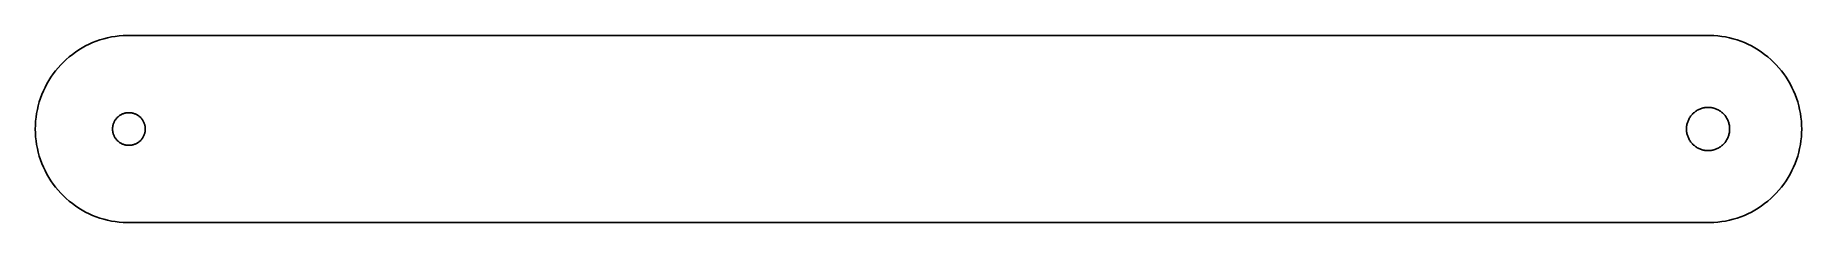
# Model space of a CAD drawing. Header units: metres. Extents: x -0.35 to 6.26, y -0.35 to 0.35.
import ezdxf

# ---------------------------------------------------------------- set-up
doc = ezdxf.new("R2010")
doc.units = ezdxf.units.M

msp = doc.modelspace()

# ---------------------------------------------------------------- linework, layer by layer
for p, q in [((-0.1082, 0.3329), (-0.122, 0.328)), ((-0.0941, 0.3371), (-0.1082, 0.3329)), ((-0.0799, 0.3407), (-0.0941, 0.3371)), ((-0.0656, 0.3438), (-0.0799, 0.3407)), ((-0.0511, 0.3462), (-0.0656, 0.3438)), ((-0.0366, 0.3481), (-0.0511, 0.3462)), ((-0.022, 0.3493), (-0.0366, 0.3481)), ((-0.0073, 0.3499), (-0.022, 0.3493)), ((5.9128, 0.3499), (-0.0073, 0.3499)), ((5.9275, 0.3493), (5.9128, 0.3499)), ((5.9421, 0.3481), (5.9275, 0.3493)), ((5.9566, 0.3462), (5.9421, 0.3481)), ((5.9711, 0.3438), (5.9566, 0.3462)), ((5.9854, 0.3407), (5.9711, 0.3438)), ((5.9996, 0.3371), (5.9854, 0.3407)), ((6.0137, 0.3329), (5.9996, 0.3371)), ((6.0275, 0.328), (6.0137, 0.3329)), ((-0.2231, 0.2697), (-0.2342, 0.2601)), ((-0.2116, 0.2788), (-0.2231, 0.2697)), ((-0.1997, 0.2874), (-0.2116, 0.2788)), ((-0.1875, 0.2955), (-0.1997, 0.2874)), ((-0.175, 0.3031), (-0.1875, 0.2955)), ((-0.1621, 0.3102), (-0.175, 0.3031)), ((-0.149, 0.3167), (-0.1621, 0.3102)), ((-0.1356, 0.3226), (-0.149, 0.3167)), ((-0.122, 0.328), (-0.1356, 0.3226)), ((6.0411, 0.3226), (6.0275, 0.328)), ((6.0545, 0.3167), (6.0411, 0.3226)), ((6.0677, 0.3102), (6.0545, 0.3167)), ((6.0805, 0.3031), (6.0677, 0.3102)), ((6.093, 0.2955), (6.0805, 0.3031)), ((6.1053, 0.2874), (6.093, 0.2955)), ((6.1171, 0.2788), (6.1053, 0.2874)), ((6.1286, 0.2697), (6.1171, 0.2788)), ((6.1397, 0.2601), (6.1286, 0.2697)), ((-0.2831, 0.2057), (-0.2915, 0.1937)), ((-0.2743, 0.2174), (-0.2831, 0.2057)), ((-0.2649, 0.2287), (-0.2743, 0.2174)), ((-0.2551, 0.2396), (-0.2649, 0.2287)), ((-0.2449, 0.2501), (-0.2551, 0.2396)), ((-0.2342, 0.2601), (-0.2449, 0.2501)), ((6.1504, 0.2501), (6.1397, 0.2601)), ((6.1606, 0.2396), (6.1504, 0.2501)), ((6.1705, 0.2287), (6.1606, 0.2396)), ((6.1798, 0.2174), (6.1705, 0.2287)), ((6.1887, 0.2057), (6.1798, 0.2174)), ((6.197, 0.1937), (6.1887, 0.2057)), ((-0.3197, 0.1423), (-0.3254, 0.1288)), ((-0.3135, 0.1556), (-0.3197, 0.1423)), ((-0.3067, 0.1686), (-0.3135, 0.1556)), ((-0.2994, 0.1813), (-0.3067, 0.1686)), ((-0.2915, 0.1937), (-0.2994, 0.1813)), ((6.2049, 0.1813), (6.197, 0.1937)), ((6.2122, 0.1686), (6.2049, 0.1813)), ((6.219, 0.1556), (6.2122, 0.1686)), ((6.2252, 0.1423), (6.219, 0.1556)), ((6.2309, 0.1288), (6.2252, 0.1423)), ((-0.3423, 0.0728), (-0.3451, 0.0584)), ((-0.339, 0.087), (-0.3423, 0.0728)), ((-0.3351, 0.1012), (-0.339, 0.087)), ((-0.3305, 0.1151), (-0.3351, 0.1012)), ((-0.3254, 0.1288), (-0.3305, 0.1151)), ((5.8567, 0.0643), (5.8594, 0.0663)), ((5.8594, 0.0663), (5.8623, 0.0681)), ((5.8623, 0.0681), (5.8651, 0.0699)), ((5.8651, 0.0699), (5.8681, 0.0715)), ((5.8681, 0.0715), (5.8711, 0.073)), ((5.8711, 0.073), (5.8742, 0.0744)), ((5.8742, 0.0744), (5.8774, 0.0756)), ((5.8774, 0.0756), (5.8806, 0.0768)), ((5.8806, 0.0768), (5.8838, 0.0777)), ((5.8838, 0.0777), (5.8871, 0.0786)), ((5.8871, 0.0786), (5.8904, 0.0793)), ((5.8904, 0.0793), (5.8937, 0.0798)), ((5.8937, 0.0798), (5.8971, 0.0803)), ((5.8971, 0.0803), (5.9004, 0.0805)), ((5.9004, 0.0805), (5.9038, 0.0807)), ((5.9038, 0.0807), (5.9072, 0.0807)), ((5.9072, 0.0807), (5.9106, 0.0805)), ((5.9106, 0.0805), (5.9139, 0.0803)), ((5.9139, 0.0803), (5.9173, 0.0798)), ((5.9173, 0.0798), (5.9206, 0.0793)), ((5.9206, 0.0793), (5.9239, 0.0786)), ((5.9239, 0.0786), (5.9272, 0.0777)), ((5.9272, 0.0777), (5.9305, 0.0768)), ((5.9305, 0.0768), (5.9336, 0.0756)), ((5.9336, 0.0756), (5.9368, 0.0744)), ((5.9368, 0.0744), (5.9399, 0.073)), ((5.9399, 0.073), (5.9429, 0.0715)), ((5.9429, 0.0715), (5.9459, 0.0699)), ((5.9459, 0.0699), (5.9488, 0.0681)), ((5.9488, 0.0681), (5.9516, 0.0663)), ((5.9516, 0.0663), (5.9543, 0.0643)), ((6.236, 0.1151), (6.2309, 0.1288)), ((6.2406, 0.1012), (6.236, 0.1151)), ((6.2445, 0.087), (6.2406, 0.1012)), ((6.2478, 0.0728), (6.2445, 0.087)), ((6.2506, 0.0584), (6.2478, 0.0728)), ((-0.3497, 0.0146), (-0.35, 0)), ((-0.35, 0), (-0.3497, -0.0146)), ((-0.3488, 0.0293), (-0.3497, 0.0146)), ((-0.3472, 0.0439), (-0.3488, 0.0293)), ((-0.3451, 0.0584), (-0.3472, 0.0439)), ((-0.061, 0.0025), (-0.0608, 0.0051)), ((-0.061, 0), (-0.061, 0.0025)), ((-0.061, -0.0025), (-0.061, 0)), ((-0.0608, 0.0051), (-0.0605, 0.0076)), ((-0.0605, 0.0076), (-0.0602, 0.0102)), ((-0.0602, 0.0102), (-0.0597, 0.0127)), ((-0.0597, 0.0127), (-0.0591, 0.0152)), ((-0.0591, 0.0152), (-0.0584, 0.0176)), ((-0.0584, 0.0176), (-0.0576, 0.0201)), ((-0.0576, 0.0201), (-0.0567, 0.0225)), ((-0.0567, 0.0225), (-0.0557, 0.0248)), ((-0.0557, 0.0248), (-0.0547, 0.0271)), ((-0.0547, 0.0271), (-0.0535, 0.0294)), ((-0.0535, 0.0294), (-0.0522, 0.0316)), ((-0.0522, 0.0316), (-0.0508, 0.0338)), ((-0.0508, 0.0338), (-0.0494, 0.0359)), ((-0.0494, 0.0359), (-0.0478, 0.0379)), ((-0.0478, 0.0379), (-0.0462, 0.0399)), ((-0.0462, 0.0399), (-0.0445, 0.0418)), ((-0.0445, 0.0418), (-0.0427, 0.0436)), ((-0.0427, 0.0436), (-0.0408, 0.0453)), ((-0.0408, 0.0453), (-0.0389, 0.047)), ((-0.0389, 0.047), (-0.0369, 0.0486)), ((-0.0369, 0.0486), (-0.0348, 0.0501)), ((-0.0348, 0.0501), (-0.0327, 0.0515)), ((-0.0327, 0.0515), (-0.0305, 0.0528)), ((-0.0305, 0.0528), (-0.0283, 0.0541)), ((-0.0283, 0.0541), (-0.026, 0.0552)), ((-0.026, 0.0552), (-0.0236, 0.0562)), ((-0.0236, 0.0562), (-0.0213, 0.0572)), ((-0.0213, 0.0572), (-0.0188, 0.058)), ((-0.0188, 0.058), (-0.0164, 0.0588)), ((-0.0164, 0.0588), (-0.0139, 0.0594)), ((-0.0139, 0.0594), (-0.0114, 0.0599)), ((-0.0114, 0.0599), (-0.0089, 0.0604)), ((-0.0089, 0.0604), (-0.0064, 0.0607)), ((-0.0064, 0.0607), (-0.0038, 0.0609)), ((-0.0038, 0.0609), (-0.0013, 0.061)), ((-0.0013, 0.061), (0.0013, 0.061)), ((0.0013, 0.061), (0.0038, 0.0609)), ((0.0038, 0.0609), (0.0064, 0.0607)), ((0.0064, 0.0607), (0.0089, 0.0604)), ((0.0089, 0.0604), (0.0114, 0.0599)), ((0.0114, 0.0599), (0.0139, 0.0594)), ((0.0139, 0.0594), (0.0164, 0.0588)), ((0.0164, 0.0588), (0.0188, 0.058)), ((0.0188, 0.058), (0.0213, 0.0572)), ((0.0213, 0.0572), (0.0236, 0.0562)), ((0.0236, 0.0562), (0.026, 0.0552)), ((0.026, 0.0552), (0.0283, 0.0541)), ((0.0283, 0.0541), (0.0305, 0.0528)), ((0.0305, 0.0528), (0.0327, 0.0515)), ((0.0327, 0.0515), (0.0348, 0.0501)), ((0.0348, 0.0501), (0.0369, 0.0486)), ((0.0369, 0.0486), (0.0389, 0.047)), ((0.0389, 0.047), (0.0408, 0.0453)), ((0.0408, 0.0453), (0.0427, 0.0436)), ((0.0427, 0.0436), (0.0445, 0.0418)), ((0.0445, 0.0418), (0.0462, 0.0399)), ((0.0462, 0.0399), (0.0478, 0.0379)), ((0.0478, 0.0379), (0.0494, 0.0359)), ((0.0494, 0.0359), (0.0508, 0.0338)), ((0.0508, 0.0338), (0.0522, 0.0316)), ((0.0522, 0.0316), (0.0535, 0.0294)), ((0.0535, 0.0294), (0.0547, 0.0271)), ((0.0547, 0.0271), (0.0557, 0.0248)), ((0.0557, 0.0248), (0.0567, 0.0225)), ((0.0567, 0.0225), (0.0576, 0.0201)), ((0.0576, 0.0201), (0.0584, 0.0176)), ((0.0584, 0.0176), (0.0591, 0.0152)), ((0.0591, 0.0152), (0.0597, 0.0127)), ((0.0597, 0.0127), (0.0602, 0.0102)), ((0.0602, 0.0102), (0.0605, 0.0076)), ((0.0605, 0.0076), (0.0608, 0.0051)), ((0.0608, 0.0051), (0.061, 0.0025)), ((0.061, 0.0025), (0.061, 0)), ((0.061, 0), (0.061, -0.0025)), ((5.8248, 0), (5.8249, 0.0034)), ((5.8249, -0.0034), (5.8248, 0)), ((5.8249, 0.0034), (5.8251, 0.0067)), ((5.8251, 0.0067), (5.8254, 0.0101)), ((5.8254, 0.0101), (5.8259, 0.0135)), ((5.8259, 0.0135), (5.8266, 0.0168)), ((5.8266, 0.0168), (5.8273, 0.0201)), ((5.8273, 0.0201), (5.8282, 0.0233)), ((5.8282, 0.0233), (5.8293, 0.0265)), ((5.8293, 0.0265), (5.8305, 0.0297)), ((5.8305, 0.0297), (5.8318, 0.0328)), ((5.8318, 0.0328), (5.8332, 0.0359)), ((5.8332, 0.0359), (5.8348, 0.0389)), ((5.8348, 0.0389), (5.8365, 0.0418)), ((5.8365, 0.0418), (5.8383, 0.0447)), ((5.8383, 0.0447), (5.8402, 0.0474)), ((5.8402, 0.0474), (5.8422, 0.0501)), ((5.8422, 0.0501), (5.8444, 0.0527)), ((5.8444, 0.0527), (5.8467, 0.0552)), ((5.8467, 0.0552), (5.849, 0.0577)), ((5.849, 0.0577), (5.8515, 0.06)), ((5.8515, 0.06), (5.8541, 0.0622)), ((5.8541, 0.0622), (5.8567, 0.0643)), ((5.9543, 0.0643), (5.9569, 0.0622)), ((5.9569, 0.0622), (5.9595, 0.06)), ((5.9595, 0.06), (5.962, 0.0577)), ((5.962, 0.0577), (5.9643, 0.0552)), ((5.9643, 0.0552), (5.9666, 0.0527)), ((5.9666, 0.0527), (5.9688, 0.0501)), ((5.9688, 0.0501), (5.9708, 0.0474)), ((5.9708, 0.0474), (5.9727, 0.0447)), ((5.9727, 0.0447), (5.9745, 0.0418)), ((5.9745, 0.0418), (5.9762, 0.0389)), ((5.9762, 0.0389), (5.9778, 0.0359)), ((5.9778, 0.0359), (5.9792, 0.0328)), ((5.9792, 0.0328), (5.9806, 0.0297)), ((5.9806, 0.0297), (5.9817, 0.0265)), ((5.9817, 0.0265), (5.9828, 0.0233)), ((5.9828, 0.0233), (5.9837, 0.0201)), ((5.9837, 0.0201), (5.9844, 0.0168)), ((5.9844, 0.0168), (5.9851, 0.0135)), ((5.9851, 0.0135), (5.9856, 0.0101)), ((5.9856, 0.0101), (5.9859, 0.0067)), ((5.9859, 0.0067), (5.9862, 0.0034)), ((5.9862, 0.0034), (5.9862, 0)), ((5.9862, 0), (5.9862, -0.0034)), ((6.2527, 0.0439), (6.2506, 0.0584)), ((6.2543, 0.0293), (6.2527, 0.0439)), ((6.2552, 0.0146), (6.2543, 0.0293)), ((6.2555, 0), (6.2552, 0.0146)), ((6.2552, -0.0146), (6.2555, 0)), ((-0.3497, -0.0146), (-0.3488, -0.0293)), ((-0.3488, -0.0293), (-0.3472, -0.0439)), ((-0.3472, -0.0439), (-0.3451, -0.0584)), ((-0.3451, -0.0584), (-0.3423, -0.0728)), ((-0.0608, -0.0051), (-0.061, -0.0025)), ((-0.0605, -0.0076), (-0.0608, -0.0051)), ((-0.0602, -0.0102), (-0.0605, -0.0076)), ((-0.0597, -0.0127), (-0.0602, -0.0102)), ((-0.0591, -0.0152), (-0.0597, -0.0127)), ((-0.0584, -0.0176), (-0.0591, -0.0152)), ((-0.0576, -0.0201), (-0.0584, -0.0176)), ((-0.0567, -0.0225), (-0.0576, -0.0201)), ((-0.0557, -0.0248), (-0.0567, -0.0225)), ((-0.0547, -0.0271), (-0.0557, -0.0248)), ((-0.0535, -0.0294), (-0.0547, -0.0271)), ((-0.0522, -0.0316), (-0.0535, -0.0294)), ((-0.0508, -0.0338), (-0.0522, -0.0316)), ((-0.0494, -0.0359), (-0.0508, -0.0338)), ((-0.0478, -0.0379), (-0.0494, -0.0359)), ((-0.0462, -0.0399), (-0.0478, -0.0379)), ((-0.0445, -0.0418), (-0.0462, -0.0399)), ((-0.0427, -0.0436), (-0.0445, -0.0418)), ((-0.0408, -0.0453), (-0.0427, -0.0436)), ((-0.0389, -0.047), (-0.0408, -0.0453)), ((-0.0369, -0.0486), (-0.0389, -0.047)), ((-0.0348, -0.0501), (-0.0369, -0.0486)), ((-0.0327, -0.0515), (-0.0348, -0.0501)), ((-0.0305, -0.0528), (-0.0327, -0.0515)), ((-0.0283, -0.0541), (-0.0305, -0.0528)), ((-0.026, -0.0552), (-0.0283, -0.0541)), ((-0.0236, -0.0562), (-0.026, -0.0552)), ((-0.0213, -0.0572), (-0.0236, -0.0562)), ((-0.0188, -0.058), (-0.0213, -0.0572)), ((-0.0164, -0.0588), (-0.0188, -0.058)), ((-0.0139, -0.0594), (-0.0164, -0.0588)), ((-0.0114, -0.0599), (-0.0139, -0.0594)), ((-0.0089, -0.0604), (-0.0114, -0.0599)), ((-0.0064, -0.0607), (-0.0089, -0.0604)), ((-0.0038, -0.0609), (-0.0064, -0.0607)), ((-0.0013, -0.061), (-0.0038, -0.0609)), ((0.0013, -0.061), (-0.0013, -0.061)), ((0.0038, -0.0609), (0.0013, -0.061)), ((0.0064, -0.0607), (0.0038, -0.0609)), ((0.0089, -0.0604), (0.0064, -0.0607)), ((0.0114, -0.0599), (0.0089, -0.0604)), ((0.0139, -0.0594), (0.0114, -0.0599)), ((0.0164, -0.0588), (0.0139, -0.0594)), ((0.0188, -0.058), (0.0164, -0.0588)), ((0.0213, -0.0572), (0.0188, -0.058)), ((0.0236, -0.0562), (0.0213, -0.0572)), ((0.026, -0.0552), (0.0236, -0.0562)), ((0.0283, -0.0541), (0.026, -0.0552)), ((0.0305, -0.0528), (0.0283, -0.0541)), ((0.0327, -0.0515), (0.0305, -0.0528)), ((0.0348, -0.0501), (0.0327, -0.0515)), ((0.0369, -0.0486), (0.0348, -0.0501)), ((0.0389, -0.047), (0.0369, -0.0486)), ((0.0408, -0.0453), (0.0389, -0.047)), ((0.0427, -0.0436), (0.0408, -0.0453)), ((0.0445, -0.0418), (0.0427, -0.0436)), ((0.0462, -0.0399), (0.0445, -0.0418)), ((0.0478, -0.0379), (0.0462, -0.0399)), ((0.0494, -0.0359), (0.0478, -0.0379)), ((0.0508, -0.0338), (0.0494, -0.0359)), ((0.0522, -0.0316), (0.0508, -0.0338)), ((0.0535, -0.0294), (0.0522, -0.0316)), ((0.0547, -0.0271), (0.0535, -0.0294)), ((0.0557, -0.0248), (0.0547, -0.0271)), ((0.0567, -0.0225), (0.0557, -0.0248)), ((0.0576, -0.0201), (0.0567, -0.0225)), ((0.0584, -0.0176), (0.0576, -0.0201)), ((0.0591, -0.0152), (0.0584, -0.0176)), ((0.0597, -0.0127), (0.0591, -0.0152)), ((0.0602, -0.0102), (0.0597, -0.0127)), ((0.0605, -0.0076), (0.0602, -0.0102)), ((0.0608, -0.0051), (0.0605, -0.0076)), ((0.061, -0.0025), (0.0608, -0.0051)), ((5.8251, -0.0067), (5.8249, -0.0034)), ((5.8254, -0.0101), (5.8251, -0.0067)), ((5.8259, -0.0135), (5.8254, -0.0101)), ((5.8266, -0.0168), (5.8259, -0.0135)), ((5.8273, -0.0201), (5.8266, -0.0168)), ((5.8282, -0.0233), (5.8273, -0.0201)), ((5.8293, -0.0265), (5.8282, -0.0233)), ((5.8305, -0.0297), (5.8293, -0.0265)), ((5.8318, -0.0328), (5.8305, -0.0297)), ((5.8332, -0.0359), (5.8318, -0.0328)), ((5.8348, -0.0389), (5.8332, -0.0359)), ((5.8365, -0.0418), (5.8348, -0.0389)), ((5.8383, -0.0447), (5.8365, -0.0418)), ((5.8402, -0.0474), (5.8383, -0.0447)), ((5.8422, -0.0501), (5.8402, -0.0474)), ((5.8444, -0.0527), (5.8422, -0.0501)), ((5.8467, -0.0552), (5.8444, -0.0527)), ((5.849, -0.0577), (5.8467, -0.0552)), ((5.8515, -0.06), (5.849, -0.0577)), ((5.8541, -0.0622), (5.8515, -0.06)), ((5.8567, -0.0643), (5.8541, -0.0622)), ((5.8594, -0.0663), (5.8567, -0.0643)), ((5.9543, -0.0643), (5.9516, -0.0663)), ((5.9569, -0.0622), (5.9543, -0.0643)), ((5.9595, -0.06), (5.9569, -0.0622)), ((5.962, -0.0577), (5.9595, -0.06)), ((5.9643, -0.0552), (5.962, -0.0577)), ((5.9666, -0.0527), (5.9643, -0.0552)), ((5.9688, -0.0501), (5.9666, -0.0527)), ((5.9708, -0.0474), (5.9688, -0.0501)), ((5.9727, -0.0447), (5.9708, -0.0474)), ((5.9745, -0.0418), (5.9727, -0.0447)), ((5.9762, -0.0389), (5.9745, -0.0418)), ((5.9778, -0.0359), (5.9762, -0.0389)), ((5.9792, -0.0328), (5.9778, -0.0359)), ((5.9806, -0.0297), (5.9792, -0.0328)), ((5.9817, -0.0265), (5.9806, -0.0297)), ((5.9828, -0.0233), (5.9817, -0.0265)), ((5.9837, -0.0201), (5.9828, -0.0233)), ((5.9844, -0.0168), (5.9837, -0.0201)), ((5.9851, -0.0135), (5.9844, -0.0168)), ((5.9856, -0.0101), (5.9851, -0.0135)), ((5.9859, -0.0067), (5.9856, -0.0101)), ((5.9862, -0.0034), (5.9859, -0.0067)), ((6.2478, -0.0728), (6.2506, -0.0584)), ((6.2506, -0.0584), (6.2527, -0.0439)), ((6.2527, -0.0439), (6.2543, -0.0293)), ((6.2543, -0.0293), (6.2552, -0.0146)), ((-0.3423, -0.0728), (-0.339, -0.087)), ((-0.339, -0.087), (-0.3351, -0.1012)), ((-0.3351, -0.1012), (-0.3305, -0.1151)), ((-0.3305, -0.1151), (-0.3254, -0.1288)), ((-0.3254, -0.1288), (-0.3197, -0.1423)), ((5.8623, -0.0681), (5.8594, -0.0663)), ((5.8651, -0.0699), (5.8623, -0.0681)), ((5.8681, -0.0715), (5.8651, -0.0699)), ((5.8711, -0.073), (5.8681, -0.0715)), ((5.8742, -0.0744), (5.8711, -0.073)), ((5.8774, -0.0756), (5.8742, -0.0744)), ((5.8806, -0.0768), (5.8774, -0.0756)), ((5.8838, -0.0777), (5.8806, -0.0768)), ((5.8871, -0.0786), (5.8838, -0.0777)), ((5.8904, -0.0793), (5.8871, -0.0786)), ((5.8937, -0.0798), (5.8904, -0.0793)), ((5.8971, -0.0803), (5.8937, -0.0798)), ((5.9004, -0.0805), (5.8971, -0.0803)), ((5.9038, -0.0807), (5.9004, -0.0805)), ((5.9072, -0.0807), (5.9038, -0.0807)), ((5.9106, -0.0805), (5.9072, -0.0807)), ((5.9139, -0.0803), (5.9106, -0.0805)), ((5.9173, -0.0798), (5.9139, -0.0803)), ((5.9206, -0.0793), (5.9173, -0.0798)), ((5.9239, -0.0786), (5.9206, -0.0793)), ((5.9272, -0.0777), (5.9239, -0.0786)), ((5.9305, -0.0768), (5.9272, -0.0777)), ((5.9336, -0.0756), (5.9305, -0.0768)), ((5.9368, -0.0744), (5.9336, -0.0756)), ((5.9399, -0.073), (5.9368, -0.0744)), ((5.9429, -0.0715), (5.9399, -0.073)), ((5.9459, -0.0699), (5.9429, -0.0715)), ((5.9488, -0.0681), (5.9459, -0.0699)), ((5.9516, -0.0663), (5.9488, -0.0681)), ((6.2252, -0.1423), (6.2309, -0.1288)), ((6.2309, -0.1288), (6.236, -0.1151)), ((6.236, -0.1151), (6.2406, -0.1012)), ((6.2406, -0.1012), (6.2445, -0.087)), ((6.2445, -0.087), (6.2478, -0.0728)), ((-0.3197, -0.1423), (-0.3135, -0.1556)), ((-0.3135, -0.1556), (-0.3067, -0.1686)), ((-0.3067, -0.1686), (-0.2994, -0.1813)), ((-0.2994, -0.1813), (-0.2915, -0.1937)), ((-0.2915, -0.1937), (-0.2831, -0.2057)), ((6.1887, -0.2057), (6.197, -0.1937)), ((6.197, -0.1937), (6.2049, -0.1813)), ((6.2049, -0.1813), (6.2122, -0.1686)), ((6.2122, -0.1686), (6.219, -0.1556)), ((6.219, -0.1556), (6.2252, -0.1423)), ((-0.2831, -0.2057), (-0.2743, -0.2174)), ((-0.2743, -0.2174), (-0.2649, -0.2287)), ((-0.2649, -0.2287), (-0.2551, -0.2396)), ((-0.2551, -0.2396), (-0.2449, -0.2501)), ((-0.2449, -0.2501), (-0.2342, -0.2601)), ((-0.2342, -0.2601), (-0.2231, -0.2697)), ((6.1286, -0.2697), (6.1397, -0.2601)), ((6.1397, -0.2601), (6.1504, -0.2501)), ((6.1504, -0.2501), (6.1606, -0.2396)), ((6.1606, -0.2396), (6.1705, -0.2287)), ((6.1705, -0.2287), (6.1798, -0.2174)), ((6.1798, -0.2174), (6.1887, -0.2057)), ((-0.2231, -0.2697), (-0.2116, -0.2788)), ((-0.2116, -0.2788), (-0.1997, -0.2874)), ((-0.1997, -0.2874), (-0.1875, -0.2955)), ((-0.1875, -0.2955), (-0.175, -0.3031)), ((-0.175, -0.3031), (-0.1621, -0.3102)), ((-0.1621, -0.3102), (-0.149, -0.3167)), ((-0.149, -0.3167), (-0.1356, -0.3226)), ((-0.1356, -0.3226), (-0.122, -0.328)), ((-0.122, -0.328), (-0.1082, -0.3329)), ((6.0137, -0.3329), (6.0275, -0.328)), ((6.0275, -0.328), (6.0411, -0.3226)), ((6.0411, -0.3226), (6.0545, -0.3167)), ((6.0545, -0.3167), (6.0677, -0.3102)), ((6.0677, -0.3102), (6.0805, -0.3031)), ((6.0805, -0.3031), (6.093, -0.2955)), ((6.093, -0.2955), (6.1053, -0.2874)), ((6.1053, -0.2874), (6.1171, -0.2788)), ((6.1171, -0.2788), (6.1286, -0.2697)), ((-0.1082, -0.3329), (-0.0941, -0.3371)), ((-0.0941, -0.3371), (-0.0799, -0.3407)), ((-0.0799, -0.3407), (-0.0656, -0.3438)), ((-0.0656, -0.3438), (-0.0511, -0.3462)), ((-0.0511, -0.3462), (-0.0366, -0.3481)), ((-0.0366, -0.3481), (-0.022, -0.3493)), ((-0.022, -0.3493), (-0.0073, -0.3499)), ((-0.0073, -0.3499), (5.9128, -0.3499)), ((5.9128, -0.3499), (5.9275, -0.3493)), ((5.9275, -0.3493), (5.9421, -0.3481)), ((5.9421, -0.3481), (5.9566, -0.3462)), ((5.9566, -0.3462), (5.9711, -0.3438)), ((5.9711, -0.3438), (5.9854, -0.3407)), ((5.9854, -0.3407), (5.9996, -0.3371)), ((5.9996, -0.3371), (6.0137, -0.3329))]:
    msp.add_line(p, q)

doc.saveas('drawing.dxf')
